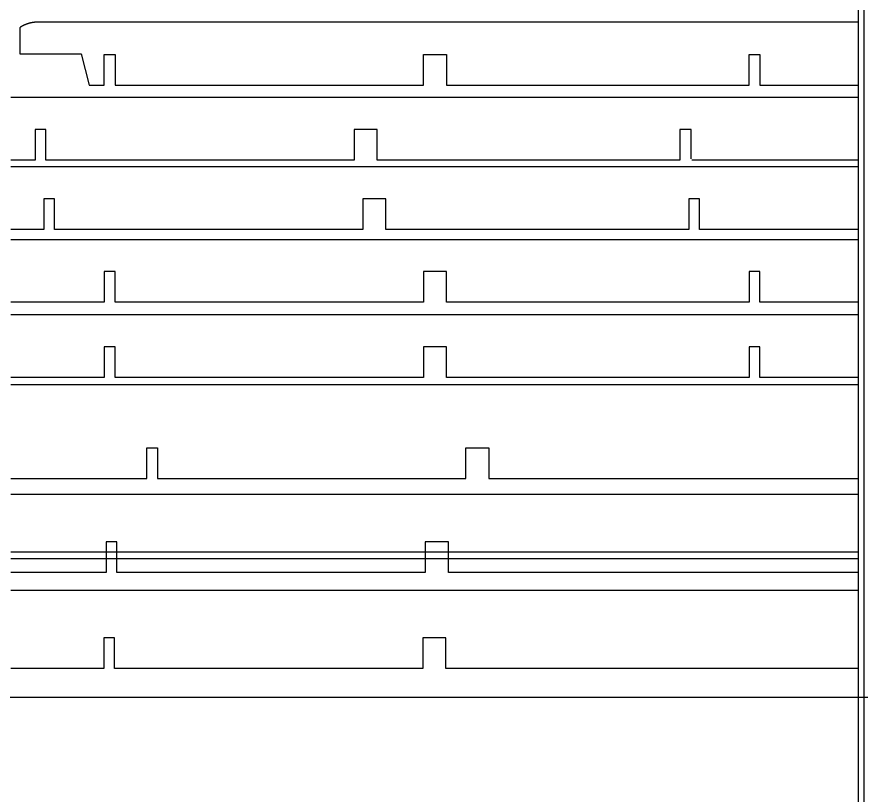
# Model space of a CAD drawing. Header units: inches. Extents: x -1514 to 1282, y -2074 to 286.
# Drawn here: x -485.56 to -458.06, y -1615.4 to -1590.04 of the extents above; entities that cross this region are included whole.
import ezdxf

# ---------------------------------------------------------------- set-up
doc = ezdxf.new("R2010")
doc.units = ezdxf.units.IN
doc.header["$LTSCALE"] = 0.1
doc.header["$MEASUREMENT"] = 0
doc.layers.add('pic', color=1, linetype='Continuous')

msp = doc.modelspace()

# ---------------------------------------------------------------- linework, layer by layer
at = {"color": 7, "linetype": 'Continuous', "lineweight": 25}
for points in [[(-458.15552, -1590.21382), (-484.87459, -1590.21382), (-484.87942, -1590.21383), (-484.88428, -1590.21386), (-484.88914, -1590.21391), (-484.894, -1590.21399), (-484.89886, -1590.21408), (-484.90372, -1590.2142), (-484.90859, -1590.21434), (-484.91345, -1590.2145), (-484.91831, -1590.21468), (-484.92318, -1590.21488), (-484.92804, -1590.21511), (-484.9329, -1590.21535), (-484.93777, -1590.21562), (-484.94263, -1590.2159), (-484.94749, -1590.21621), (-484.95235, -1590.21654), (-484.95721, -1590.2169), (-484.96207, -1590.21727), (-484.96693, -1590.21766), (-484.97178, -1590.21808), (-484.97664, -1590.21852), (-484.98149, -1590.21897), (-484.98634, -1590.21945), (-484.99119, -1590.21996), (-484.99604, -1590.22048), (-485.00089, -1590.22102), (-485.00573, -1590.22159), (-485.01057, -1590.22217), (-485.01541, -1590.22278), (-485.02025, -1590.22341), (-485.02508, -1590.22406), (-485.02991, -1590.22474), (-485.03473, -1590.22543), (-485.03956, -1590.22614), (-485.04438, -1590.22688), (-485.04919, -1590.22764), (-485.05401, -1590.22842), (-485.05882, -1590.22922), (-485.06362, -1590.23004), (-485.06842, -1590.23089), (-485.07322, -1590.23175), (-485.07801, -1590.23264), (-485.0828, -1590.23355), (-485.08758, -1590.23448), (-485.09236, -1590.23543), (-485.09713, -1590.2364), (-485.1019, -1590.23739), (-485.10666, -1590.23841), (-485.11142, -1590.23945), (-485.11617, -1590.24051), (-485.12092, -1590.24159), (-485.12566, -1590.24269), (-485.13039, -1590.24381), (-485.13512, -1590.24496), (-485.13983, -1590.24612), (-485.1422, -1590.24672), (-485.14456, -1590.24731), (-485.14923, -1590.24851), (-485.15391, -1590.24974), (-485.15858, -1590.25099), (-485.16325, -1590.25226), (-485.16792, -1590.25355), (-485.17258, -1590.25486), (-485.17724, -1590.2562), (-485.18189, -1590.25756), (-485.18654, -1590.25894), (-485.19118, -1590.26034), (-485.19582, -1590.26176), (-485.20045, -1590.26321), (-485.20507, -1590.26468), (-485.20969, -1590.26617), (-485.21431, -1590.26768), (-485.21892, -1590.26921), (-485.22352, -1590.27077), (-485.22812, -1590.27234), (-485.2327, -1590.27394), (-485.23729, -1590.27556), (-485.24186, -1590.2772), (-485.24643, -1590.27886), (-485.25099, -1590.28055), (-485.25555, -1590.28225), (-485.2601, -1590.28398), (-485.26464, -1590.28573), (-485.26917, -1590.2875), (-485.27369, -1590.28929), (-485.27821, -1590.2911), (-485.28272, -1590.29293), (-485.28722, -1590.29479), (-485.29171, -1590.29666), (-485.29619, -1590.29856), (-485.30067, -1590.30048), (-485.30513, -1590.30241), (-485.30959, -1590.30437), (-485.31404, -1590.30635), (-485.31848, -1590.30835), (-485.3229, -1590.31037), (-485.32732, -1590.31242), (-485.33173, -1590.31448), (-485.33613, -1590.31656), (-485.34052, -1590.31867), (-485.3449, -1590.32079), (-485.34927, -1590.32294), (-485.35362, -1590.3251), (-485.35797, -1590.32729), (-485.36231, -1590.3295), (-485.36663, -1590.33173), (-485.37095, -1590.33397), (-485.37525, -1590.33624), (-485.37954, -1590.33853), (-485.38382, -1590.34084), (-485.38809, -1590.34317), (-485.39234, -1590.34552), (-485.39659, -1590.34789), (-485.40082, -1590.35027), (-485.40504, -1590.35268), (-485.40924, -1590.35511), (-485.41344, -1590.35756), (-485.41762, -1590.36003), (-485.42179, -1590.36252), (-485.42594, -1590.36503), (-485.43008, -1590.36756), (-485.43421, -1590.37011), (-485.43833, -1590.37268), (-485.44243, -1590.37527), (-485.44651, -1590.37788), (-485.45059, -1590.3805), (-485.45464, -1590.38315), (-485.45869, -1590.38582), (-485.47379, -1590.39589), (-485.47379, -1591.24351), (-483.46831, -1591.24351), (-483.21326, -1592.26382), (-482.71728, -1592.26382), (-482.71728, -1591.26382), (-482.36728, -1591.26382), (-482.36728, -1592.26382), (-472.31728, -1592.26382), (-472.31728, -1591.26382), (-471.56728, -1591.26382), (-471.56728, -1592.26382), (-461.70304, -1592.26382), (-461.70304, -1591.26382), (-461.35304, -1591.26382), (-461.35304, -1592.26382), (-458.15552, -1592.26382)], [(-485.76567, -1592.65935), (-458.15552, -1592.65935)], [(-463.59157, -1594.66939), (-463.59157, -1593.70939), (-463.96039, -1593.70935), (-463.96039, -1594.70935), (-473.82463, -1594.70935), (-473.82463, -1593.70935), (-474.57463, -1593.70935), (-474.57463, -1594.70935), (-484.62463, -1594.70935), (-484.62463, -1593.70935), (-484.97463, -1593.70935), (-484.97463, -1594.70935), (-485.23072, -1594.70935), (-485.46182, -1594.70935), (-485.69291, -1594.70935), (-485.76567, -1594.70935)], [(-458.15552, -1594.70937), (-463.56995, -1594.70939)], [(-485.76567, -1594.92199), (-458.15552, -1594.92199)], [(-458.15552, -1596.97199), (-463.3245, -1596.97199), (-463.3245, -1595.97199), (-463.6745, -1595.97199), (-463.6745, -1596.97199), (-473.53874, -1596.97199), (-473.53874, -1595.97199), (-474.28874, -1595.97199), (-474.28874, -1596.97199), (-484.33874, -1596.97199), (-484.33874, -1595.97199), (-484.68874, -1595.97199), (-484.68874, -1596.97199), (-485.18607, -1596.97199), (-485.6584, -1596.97199), (-485.76567, -1596.97199)], [(-485.76567, -1597.29064), (-458.15552, -1597.29064)], [(-458.15552, -1599.34064), (-461.35305, -1599.34064), (-461.35305, -1598.34064), (-461.70305, -1598.34064), (-461.70305, -1599.34064), (-471.56729, -1599.34064), (-471.56729, -1598.34064), (-472.31729, -1598.34064), (-472.31729, -1599.34064), (-482.36729, -1599.34064), (-482.36729, -1598.34064), (-482.71729, -1598.34064), (-482.71729, -1599.34064), (-485.76567, -1599.34064)], [(-485.76567, -1599.73932), (-458.15552, -1599.73932)], [(-458.15552, -1601.78932), (-461.35305, -1601.78932), (-461.35305, -1600.78932), (-461.70305, -1600.78932), (-461.70305, -1601.78932), (-471.56729, -1601.78932), (-471.56729, -1600.78932), (-472.31729, -1600.78932), (-472.31729, -1601.78932), (-482.36729, -1601.78932), (-482.36729, -1600.78932), (-482.71729, -1600.78932), (-482.71729, -1601.78932), (-485.76567, -1601.78932)], [(-458.15552, -1602.02932), (-485.76567, -1602.02932)], [(-485.76567, -1605.07932), (-481.33187, -1605.07932), (-481.33187, -1604.07932), (-480.98187, -1604.07932), (-480.98187, -1605.07932), (-470.93187, -1605.07932), (-470.93187, -1604.07932), (-470.18187, -1604.07932), (-470.18187, -1605.07932), (-458.15552, -1605.07932)], [(-485.76567, -1605.5958), (-458.15552, -1605.5958)], [(-458.15552, -1608.1458), (-471.50608, -1608.1458), (-471.50608, -1607.1458), (-472.25608, -1607.1458), (-472.25608, -1608.1458), (-482.30608, -1608.1458), (-482.30608, -1607.1458), (-482.65608, -1607.1458), (-482.65608, -1608.1458), (-485.76567, -1608.1458)], [(-485.76567, -1608.72312), (-458.15552, -1608.72312)], [(-458.15552, -1611.27312), (-471.58487, -1611.27312), (-471.58487, -1610.27312), (-472.33487, -1610.27312), (-472.33487, -1611.27312), (-482.38487, -1611.27312), (-482.38487, -1610.27312), (-482.73487, -1610.27312), (-482.73487, -1611.27312), (-485.76567, -1611.27312)]]:
    msp.add_lwpolyline(points, dxfattribs=at)
at = {"layer": 'pic'}
msp.add_lwpolyline([(-458.15552, -1663.58732), (-457.95552, -1663.58732), (-457.95552, -1460.86897), (-458.15552, -1460.86897)], close=True, dxfattribs=at)
at = {"layer": 'pic', "color": 1}
msp.add_lwpolyline([(-494.03295, -1612.20503), (-380.53295, -1612.20503), (-380.53295, -1569.20503), (-494.03295, -1569.20503)], close=True, dxfattribs=at)
at = {"layer": 'pic'}
for points in [[(-458.15552, -1607.48449), (-485.76567, -1607.48449)], [(-485.76567, -1607.68449), (-458.15552, -1607.68449)]]:
    msp.add_lwpolyline(points, dxfattribs=at)

doc.saveas('drawing.dxf')
